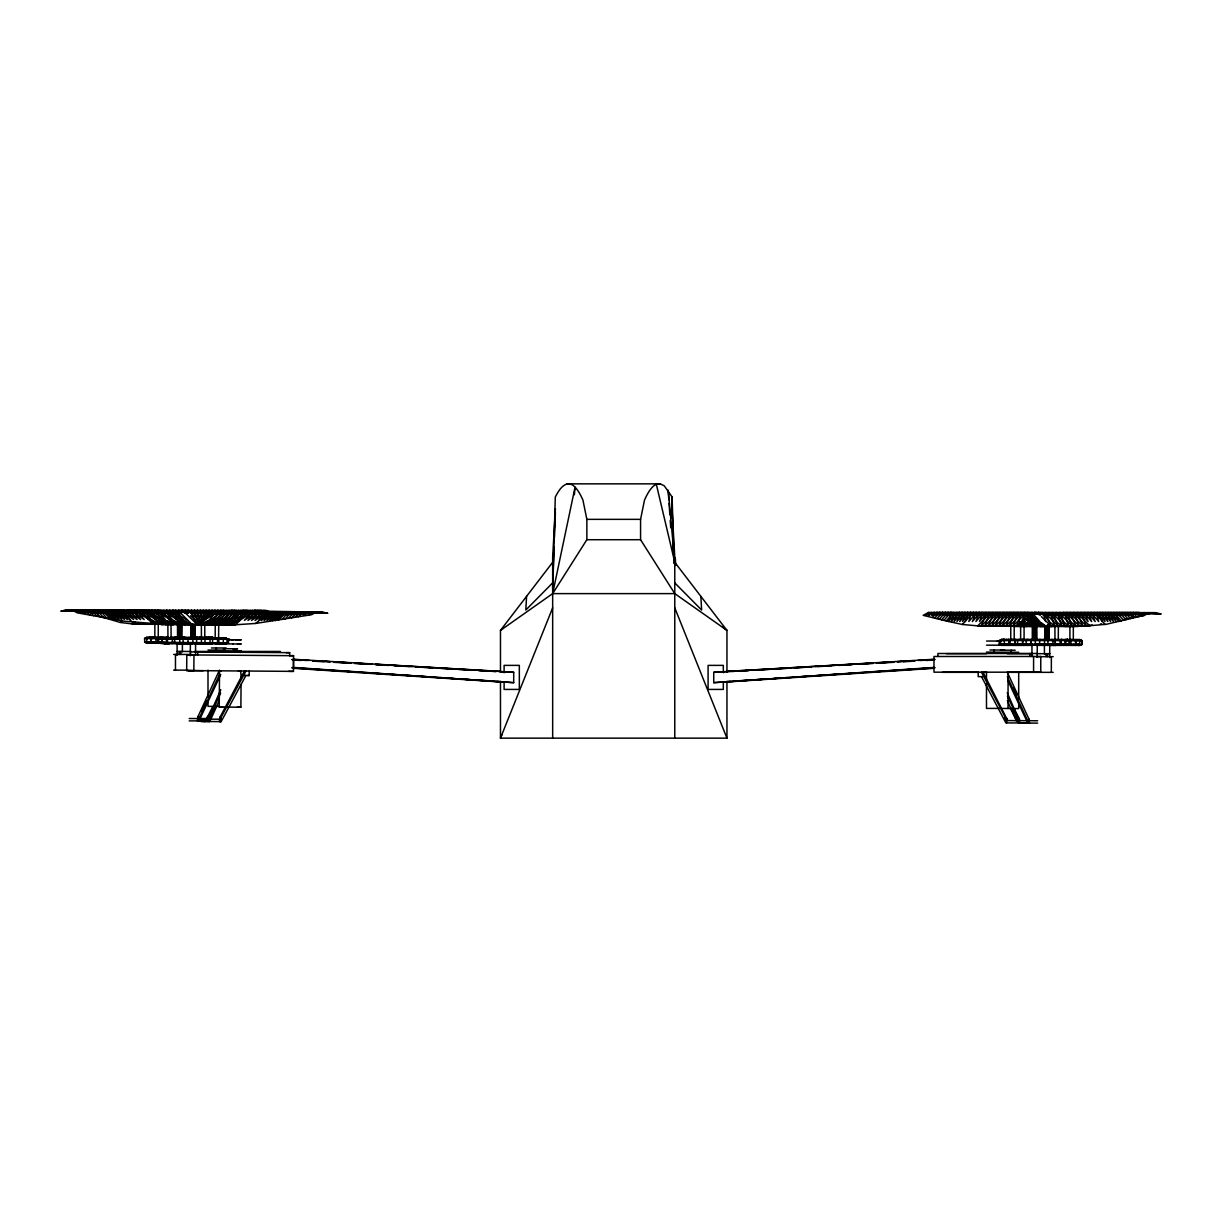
<?xml version="1.0" encoding="UTF-8"?>
<svg xmlns="http://www.w3.org/2000/svg" width="1222" height="1222" viewBox="0 0 1222 1222"><rect width="100%" height="100%" fill="white"/><g stroke="black" fill="none" stroke-linecap="round" stroke-linejoin="round"><path stroke-width="1.5" d="M147.343 642.1L147.984 643.139L147.297 642.1L146.701 643.139L161.426 643.139M149.71 638.48L149.71 637.349L144.746 638.48M150.031 643.139L150.031 642.1M158.738 642.1L154.125 643.139L154.125 642.1M159.318 642.1L159.318 643.139L151.268 642.1L150.81 637.349L150.81 643.139L146.793 642.1M167.781 637.349L167.781 638.48L167.781 637.349L158.738 638.48M182.399 651.845L182.399 643.139M195.734 637.349L195.444 638.449L195.734 637.349L200.775 638.48M198.132 638.48L198.132 637.349M197.536 638.632L200.057 638.495L200.194 637.349L196.818 638.48L196.818 637.349L196.818 638.48M211.834 638.48L211.849 637.349L212.72 638.48M1003.568 644.147L1003.797 645.185L1002.773 644.147M1004.347 640.527L1004.347 639.396L1004.331 640.527L1003.14 639.396L1003.14 640.527M1018.843 644.147L1018.843 645.185L1015.054 644.147L1015.054 639.396L1017.559 640.527L1017.605 645.185L1020.064 644.483L1020.034 645.369M1015.971 644.666L1018.72 645.369L1018.72 644.33L1016.567 645.369L1016.567 644.33M1031.001 645.185L1026.175 644.147L1026.175 640.527L1022.615 639.396L1022.615 644.147L1026.801 645.185M1031.001 640.527L1031.001 644.147L1035.309 645.185L1035.37 640.527L1026.801 639.396M1031.948 653.892L1031.964 645.185M1035.37 644.147L1039.632 645.185L1039.632 639.396L1044.505 640.527L1044.505 644.147L1047.911 645.185L1047.957 626.504M1047.636 644.33L1047.636 645.369L1044.581 644.666M1049.713 657.543L1049.713 645.369M1058.283 644.147L1058.283 645.185L1055.289 644.147L1055.289 639.396L1060.177 640.527L1060.131 645.369L1057.504 644.666M986.536 645.185L1067.478 645.185L1069.006 644.147L1069.006 640.527L1065.416 639.396L1065.416 645.185L1065.645 640.527L1061.261 639.396L1061.261 645.399M1065.416 645.185L1065.416 640.527L1063.232 639.977M1066.439 640.527L1066.439 639.396L1067.478 640.527L1067.463 639.396L1070.014 640.527L1070.029 645.369L1073.191 644.666M1067.723 645.369L1067.723 644.33M1070.839 641.428L1070.839 639.564L1075.528 640.71L1075.65 645.369M1070.839 640.71L1070.839 639.564L1070.854 640.71L1067.463 639.564M1075.528 644.33L1075.971 645.369L1075.971 639.564L1080.004 640.71L1079.148 645.369L1079.148 644.33L1080.111 645.369L1036.256 645.369M1077.56 640.71L1077.56 639.564L1079.148 640.71L1079.148 639.564L1082.249 640.71L1082.249 644.33L1080.126 645.369M179.191 637.93L183.04 637.93M199.217 638.48L199.217 637.349L202.791 637.93M151.436 643.352L151.436 642.1L149.71 643.139L149.71 642.1M162.221 643.612L162.266 637.609L174.456 637.701M189.532 637.808L189.517 638.938L189.532 637.808L186.309 638.541M167.322 638.77L167.338 637.64L167.322 638.77L167.338 637.64L164.328 638.373M192.236 642.604L196.605 643.673L196.65 637.869L201.462 639.045L201.431 642.665L204.99 643.734L204.99 642.696L158.646 642.329L158.677 638.709L160.219 637.594L169.384 638.251M169.873 643.444C167.353 644.88 158.952 641.962 160.281 643.383L169.048 643.459M161.212 642.344L161.197 643.383L157.653 642.329L157.684 638.709L161.625 637.594L161.625 638.739M161.228 638.739L161.243 637.594L162.251 638.739L161.991 642.36L172.317 643.475L172.363 637.685L174.67 638.846L174.639 642.467L179.695 643.536L179.741 637.747L183.132 638.907L183.101 642.528L187.974 643.597L188.02 637.808L192.266 638.984L200.561 638.495M165.077 638.755L165.092 637.624L162.832 638.739L162.847 637.609L160.342 638.342M163.611 638.755L163.534 637.609M164.328 637.624L164.328 638.755L164.451 637.624L166.391 638.785L192.266 638.984M164.787 638.755L164.802 637.624M166.36 643.429L166.406 637.64L167.475 638.785L167.445 642.405M167.949 638.235L167.872 624.579L165.367 624.549M169.369 638.801L169.384 637.67L172.348 638.831M171.141 638.266L171.004 624.595M171.767 638.816L171.767 637.685M173.57 638.816L173.57 637.685L170.27 638.419M176.014 642.467L176.014 643.505L172.333 642.436L174.639 642.467M176.044 638.862L176.044 637.716L179.726 638.877L183.88 637.777L188.005 638.953M177.343 638.846L177.358 637.716L174.822 638.449L174.868 637.349L179.13 638.48L178.916 624.274M177.77 637.731L191.717 638.419L191.793 624.763M181.146 637.747L181.131 638.877L181.146 637.747L177.77 638.48M183.835 642.528L183.835 643.566L179.695 642.497M183.865 638.907L183.88 637.777M185.332 637.777L185.332 638.907L185.347 637.777L182.536 638.51M186.798 654.9L193.962 654.946L193.84 670.634L186.676 670.572L186.798 654.9L190.831 654.931M190.296 655.802L190.388 643.612M298.336 616.743L300.307 614.635L308.494 611.84L303.102 614.666L314.085 611.886L308.692 614.712L316.88 611.901L311.488 614.727L255.612 623.449L235.464 624.778L191.182 624.763L190.983 638.419M191.304 638.419L191.029 624.748M191.64 624.763L191.533 638.419L163.611 638.205L167.215 638.235M191.976 638.419L192.083 624.763M192.984 643.627L192.282 624.763M192.602 624.763L193.015 638.434L193.168 624.763L188.432 624.381L165.337 610.679L174.227 613.612L188.432 624.381M192.816 624.763L192.709 638.434L188.524 638.403M169.659 638.251L193.229 638.434L193.381 624.763M193.626 638.434L193.931 624.778M194.604 638.449L194.695 624.778M194.756 638.449L194.955 624.778L195.215 638.449M195.581 654.961L195.566 643.658M197.704 654.977L197.72 651.983M198.147 639.014L198.163 637.869L195.321 638.602M200.836 637.899L200.836 639.045L200.836 637.899L205.021 639.075M202.302 637.899L202.287 639.045L227.063 639.243L227.032 642.864L225.719 643.887L216.202 643.811M204.99 643.734L205.036 637.945L210.077 639.121L210.047 642.726L212.567 643.795L212.613 637.991L217.531 639.167L217.501 642.787L218.799 643.841L218.952 638.037L225.948 638.083L227.475 639.243L225.948 639.228M207.236 637.96L207.19 637.349M208.412 637.945L208.687 637.349M208.702 719.147L208.718 717.039L220.8 689.682M209.099 721.499L209.848 717.054L220.632 693.118M209.833 719.147L209.848 717.054L208.718 717.039L207.984 719.132L209.115 719.147M214.4 638.587L211.727 637.976M215.164 638.602L215.255 624.931M215.714 639.152L215.729 638.021L218.845 639.182M218.601 638.632L218.707 624.961M222.755 707.08L219.242 707.049L219.532 670.817L220.739 670.832M220.434 721.591L221.182 717.146L245.958 671.031L244.415 671.015L220.052 717.131L219.303 721.591L221.151 721.606L245.928 675.491L244.385 675.476L249.196 675.506L249.227 671.046M220.036 719.239L220.052 717.131L221.182 717.146L221.167 719.239L200.943 719.086L205.831 719.132M222.465 638.663L220.815 638.052M227.063 639.243L223.336 638.067L223.29 643.872L223.305 642.833L227.032 642.864L225.719 642.848L225.703 643.887L228.453 642.864L228.483 639.243L225.749 638.098L216.248 638.021M225.719 643.887L225.719 642.848L225.81 643.887L217.042 643.811M229.843 639.778L225.749 639.228L225.749 638.098M234.456 648.79L234.441 650.868L236.32 650.883M227.735 707.11L240.887 707.217L241.055 684.335M241.116 676.698L240.673 670.985M289.66 655.664L289.675 652.67L286.131 652.64M288.636 671.336L293.463 671.382L293.586 655.695L289.782 655.664M160.281 643.383L160.388 642.344L157.653 642.329L160.174 643.383L159.074 642.329L162.221 642.36L162.221 643.398L158.646 642.329L160.189 642.344M162.251 638.739L162.266 637.609L160.219 637.594L160.204 638.724L158.677 638.709L166.391 638.785M162.832 638.739L162.847 637.609M169.919 637.655L218.845 638.037L223.32 639.213L223.336 638.067M552.802 584.391L552.665 588.164L555.307 496.972C558.149 491.794 561.188 485.867 567.145 483.851L660.292 483.851L664.249 485.806L672.115 496.972L673.78 553.978M552.94 580.618L554.162 546.616M554.498 537.176L555.384 512.629M526.575 596.351L525.811 610.022L552.665 582.879M555.399 508.764L552.665 557.186L552.665 738.149M672.253 518.296L672.115 496.972M1078.843 645.369L1082.081 644.33L1082.081 640.71L1080.111 639.564L1001.735 639.396L999.199 640.527L999.199 644.147L1070.014 644.147L1067.28 645.185L1067.463 644.147L1067.463 645.369M574.371 494.773L575.058 487.166L552.665 593.617L500.47 630.399L500.47 671.993M726.953 671.993L726.953 630.399L674.773 593.617L640.572 539.712L640.572 519.35L644.498 500.119A1946.524 112.287 -90 0 1 660.292 483.851M162.022 638.739L162.266 637.609M1011.144 626.321L1016.521 625.985L1021.898 621.54L1025.579 612.451L1020.202 615.323L1009.448 625.985L1005.049 626.321M206.747 718.536L212.781 706.499M552.665 607.838L500.47 738.149L726.953 738.149L726.953 681.433M501.906 734.651L500.47 738.149L500.47 681.433M989.82 626.321L991.775 625.985L997.289 612.451L991.913 615.323L981.159 625.985L986.673 612.451L981.297 615.323L975.92 621.54L979.601 612.451L974.224 615.323L968.847 621.54L970.696 615.323L973.277 612.451L967.9 615.323L962.524 621.54L965.105 615.323L967.687 612.451L962.31 615.323L956.933 621.54L959.514 615.323L962.096 612.451L956.719 615.323L951.342 621.54L953.924 615.323L956.505 612.451L951.128 615.323L946.24 620.959L923.19 615.323L928.567 612.451L1138.98 612.451L1144.357 615.323L1106.322 624.289L1083.838 626.244L980.976 626.153L962.386 624.488L946.24 620.959M992.86 626.321L995.304 625.985L1000.818 612.451L995.441 615.323L984.703 625.985L990.217 612.451L984.84 615.323L979.464 621.54L983.145 612.451L977.768 615.323L972.391 621.54L976.073 612.451L970.696 615.323L962.386 624.488M995.915 626.321L998.848 625.985L1004.362 612.451L998.985 615.323L988.231 625.985L993.746 612.451L988.369 615.323L977.615 625.985L1016.521 625.985L1022.05 612.451L1016.673 615.323L1005.92 625.985L1002.009 626.321M998.954 626.321L1002.376 625.985L1007.89 612.451L1002.514 615.323L991.775 625.985M1005.92 625.985L1011.434 612.451L1006.057 615.323L995.304 625.985M1009.448 625.985L1014.963 612.451L1009.601 615.323L998.848 625.985M1008.104 626.321L1012.992 625.985L1018.506 612.451L1013.13 615.323L1002.376 625.985M965.319 621.54L967.9 615.323L970.482 612.451L965.105 615.323L959.728 621.54L962.31 615.323L964.891 612.451L959.514 615.323L954.138 621.54L956.719 615.323L959.301 612.451L953.924 615.323L948.547 621.54L951.128 615.323L953.71 612.451L948.333 615.323L943.934 620.379M210.948 716.367L212.46 712.961M219.059 701L209.817 721.515L200.927 721.438L221.151 721.606M219.471 670.13L198.056 716.428L197.322 720.888M198.056 720.888L219.471 674.59L220.739 674.59L199.003 720.888M201.416 711.28L206.258 700.985M1014.993 644.33L1014.489 645.369L1014.642 644.33M208.366 719.239L211.024 714.274M212.017 714.274L216.477 706.01M152.078 642.1L151.436 643.139L151.436 642.1M567.145 483.851A1946.524 112.287 90 0 1 582.94 500.119L586.85 519.35L586.85 539.712L552.665 593.617L674.773 593.617M552.665 562.303L500.47 630.399L503.372 628.047M146.793 638.48L149.237 637.349L150.81 638.48L150.81 637.349M1021.898 621.54L1029.123 612.451L1023.746 615.323L1012.992 625.985M941.627 619.783L948.119 612.451L942.742 615.323L939.321 619.187M201.981 620.058L210.932 613.918L219.868 611.122L196.559 624.457L207.404 613.887L212.796 611.061L322.257 611.947L327.618 613.276L313.657 613.154L305.5 611.81L309.074 612.696M258.56 620.516L263.983 614.345L269.39 611.519L260.454 614.315L251.488 620.455L256.91 614.284L262.302 611.458L253.382 614.254L244.415 620.394L249.838 614.223L255.23 611.412L246.309 614.192L231.936 624.748L249.838 614.223L258.774 611.428L253.382 614.254L247.959 620.425L256.91 614.284L265.846 611.489L260.454 614.315L255.031 620.486L263.983 614.345L272.17 611.55L266.778 614.361L255.612 623.449M278.616 620.104L283.55 614.498L288.942 611.672L280.755 614.483L272.537 620.623L277.959 614.452L283.351 611.626L275.164 614.437L266.946 620.577L272.369 614.406L277.761 611.596L269.573 614.391L261.355 620.532L266.778 614.361L274.965 611.565L269.573 614.391L264.151 620.562L272.369 614.406L280.556 611.611L275.164 614.437L269.741 620.608L277.959 614.452L286.147 611.657L280.755 614.483L275.332 620.654L283.55 614.498L291.737 611.703L286.345 614.529L281.9 619.554M285.184 618.989L289.125 614.544L294.533 611.718L286.345 614.529M937.03 618.607L942.544 612.451L937.167 615.323L934.723 618.011M288.468 618.424L291.921 614.574L297.328 611.748L289.125 614.544L207.404 613.887L216.325 611.092L210.932 613.918L200.103 624.488L194.374 624.778L194.145 638.434L214.935 638.48L212.811 637.349L194.13 637.349M928.567 612.451L925.986 615.323L931.363 612.451L928.781 615.323L934.158 612.451L931.576 615.323L936.953 612.451L932.417 617.446M937.167 615.323L939.749 612.451L934.372 615.323M942.742 615.323L945.324 612.451L939.962 615.323M948.333 615.323L950.915 612.451L945.538 615.323L1027.274 615.323L1032.651 612.451M291.768 617.858L294.716 614.59L300.123 611.764L291.921 614.574M295.052 617.293L297.511 614.62L302.919 611.794L294.716 614.59M100.28 616.56L120.214 622.456L122.261 620.471M1007.951 645.185L1009.036 644.147M1001.933 639.396L1001.918 640.527L1001.841 639.396L1000.604 640.527L1000.604 644.147L1004.331 645.185L1004.331 639.396M199.232 624.824L203.646 624.518L223.412 611.153L214.476 613.933L209.054 620.119L200.103 624.488M203.264 624.854L207.175 624.549L226.941 611.168L218.005 613.963L212.582 620.134L203.646 624.518M207.282 624.885L210.719 624.579L230.484 611.199L221.549 613.994L216.126 620.165L207.175 624.549M211.314 624.916L214.247 624.61L234.013 611.229L225.077 614.024L219.655 620.196L210.719 624.579M215.347 624.961L217.791 624.641L237.557 611.26L228.621 614.055L223.198 620.226L214.247 624.61M221.319 624.656L230.271 620.287L235.693 614.116L244.629 611.321L239.222 614.147L233.799 620.318L224.863 624.686L239.222 614.147L248.158 611.351L242.766 614.177L237.343 620.348L228.392 624.717L242.766 614.177L251.701 611.382L246.309 614.192L235.464 624.778L219.364 624.992L221.319 624.656L241.085 611.29L232.149 614.086L226.727 620.257L217.791 624.641M135.168 621.708L132.358 623.938L120.214 622.456M1040.655 626.504L1046.276 626.168L1049.087 623.938M147.343 638.48L146.701 637.349L146.701 643.139L144.746 642.1L144.563 638.48L146.701 637.349L167.964 637.349L167.964 638.48M300.307 614.635L305.699 611.81L297.511 614.62M1046.276 626.168L1050.553 623.938M129.395 611.84L132.205 610.404M129.013 611.046L131.823 611.687L134.527 610.404M134.649 611.84L137.46 610.404M137.597 611.84L140.408 610.404M140.53 611.84L143.341 610.404M131.823 611.687L128.524 610.404L134.145 611.687L130.846 610.404L136.467 611.687L133.167 610.404L138.789 611.687L135.489 610.404L141.11 611.687L137.811 610.404L143.432 611.687L146.289 610.404M146.411 611.84L149.221 610.404M149.359 611.84L152.154 610.404M152.292 611.84L155.102 610.404M155.24 611.84L158.035 610.404M158.173 611.84L160.983 610.404M161.105 611.84L163.916 610.404M164.054 611.84L166.864 610.404M166.986 611.84L169.797 610.404M169.934 611.84L172.745 610.404M172.867 611.84L175.678 610.404M175.815 611.84L178.626 610.404M178.748 611.84L181.559 610.404M1139.882 614.07L1142.692 612.634L1139.515 613.78M1142.203 614.07L1145.014 612.634L1141.837 613.78M147.663 638.48L147.175 637.349L147.19 638.48L154.125 637.349L154.125 638.48M215.011 610.404L217.822 611.84L221.151 610.404L215.53 611.687L218.219 610.404L212.597 611.687L215.271 610.404L209.649 611.687L212.338 610.404L206.717 611.687L209.39 610.404L203.769 611.687L206.457 610.404L200.836 611.687L203.509 610.404L197.888 611.687L200.576 610.404L194.955 611.687L197.628 610.404L192.007 611.687L194.695 610.404L189.074 611.687L191.747 610.404L186.126 611.687L188.814 610.404L183.193 611.687L185.866 610.404L180.245 611.687L182.933 610.404L171.431 611.687L174.104 610.404L168.483 611.687M226.773 610.404L229.583 611.84L232.76 610.404L220.174 611.687L223.473 610.404L217.852 611.687M238.382 610.404L241.192 611.84L244.385 610.404L231.798 611.687L235.082 610.404L229.461 611.687M240.703 610.404L243.514 611.84L246.707 610.404L241.085 611.687M252.328 610.404L255.123 611.84L258.316 610.404L252.694 611.687L255.994 610.404L243.407 611.687M158.341 638.48L161.365 637.349L161.365 638.48M1142.57 614.361L1147.336 612.634L1141.715 615.506L1149.658 612.634L1144.036 615.506L1134.688 617.232M1000.207 640.527L1003.797 639.396M186.905 638.48C195.612 636.586 185.943 639.686 182.338 638.342M171.523 638.48L175.357 637.349L175.357 638.48M185.041 638.48L191.549 637.716M1067.356 644.483L1064.866 645.185L1064.866 644.147M1050.37 645.185L1052.89 644.483M1040.533 644.666L1037.952 645.369L1037.845 644.147M166.818 638.48L171.798 637.349L171.798 638.48L176.09 637.349L176.09 638.48M181.803 638.098L184.644 637.349L184.644 638.48M199.537 638.632L202.302 637.899M1061.75 644.666L1059.077 645.369L1059.077 644.33M1075.406 645.369L1075.406 644.33L1075.406 645.369L1078.155 644.666M1028.206 644.483L1025.441 645.185L1025.441 644.147M1042.397 645.185L1045.192 644.483M1032.422 644.483L1029.581 645.185L1029.581 644.147L1029.535 645.369M1045.054 644.666L1042.213 645.369L1042.397 644.147M152.078 638.48L155.24 637.716M1029.474 613.307L1036.592 612.451L1034.759 613.734L1040.136 612.451M156.034 637.93L153.728 637.93M61.1 611.122L69.272 609.9L63.895 611.153L72.067 609.931L66.691 611.168L74.863 609.946L69.486 611.199L77.658 609.977L72.281 611.214L80.453 609.992L75.077 611.244L83.249 610.022L77.857 611.26L86.044 610.038L80.652 611.29L88.839 610.068L83.447 611.306L91.635 610.083L86.243 611.336L94.43 610.114L89.038 611.351L97.225 610.129L91.833 611.382L100.021 610.16L94.629 611.397L102.801 610.175L97.424 611.428L105.596 610.206L100.219 611.443L108.391 610.221L103.015 611.474L111.187 610.252L105.81 611.489L113.982 610.267L108.605 611.519L117.526 610.297L112.134 611.55L121.054 610.328L115.678 611.565L124.598 610.358L119.206 611.596L128.127 610.389L122.75 611.626L131.671 610.42L126.278 611.657L135.199 610.435L129.822 611.687L138.743 610.465L133.351 611.718L152.887 610.588L147.495 611.825L156.431 610.618L151.039 611.855L159.96 610.649L154.583 611.886L163.504 610.679L158.112 611.917L167.032 610.695L161.655 611.947L170.576 610.725L165.184 611.978L61.1 611.122L66.492 609.885L175.953 610.771L181.299 613.673L191.976 624.411L197.338 624.793M1060.452 645.185L1060.391 644.147L1060.391 645.185L1063.384 644.483M255.016 611.687L260.637 610.404M1041.419 644.483L1038.211 645.185L1038.211 644.147M1124.209 619.371L1127.035 618.79M1054.158 645.185L1057.442 644.483M1058.374 644.666L1055.06 645.369L1055.06 644.33M1128.456 618.485L1132.702 617.629M1049.958 644.483L1046.597 645.185L1046.582 644.147M1066.439 644.666L1063.094 645.369L1063.094 644.33M159.089 624.274L164.71 623.938L132.358 623.938L144.12 623.938M1100.411 623.984L1101.541 623.8M167.964 637.93L164.405 637.93M144.517 624.274L147.068 623.938M146.946 624.274L150.001 623.938M1092.422 625.053L1082.066 625.954M149.374 624.274L152.949 623.938M151.803 624.274L155.881 623.938M1051.012 626.504L1055.09 626.168M154.232 624.274L158.829 623.938M1052.157 626.168L1047.56 626.504L1047.407 640.16M935.12 667.624L713.74 682.67L713.74 672.314L933.975 659.284M713.74 682.67L933.975 667.441M156.66 624.274L161.762 623.938M1044.107 626.504L1049.209 626.168M726.601 681.571L730.405 681.326M737.996 680.822L749.392 680.074M755.089 679.707L768.378 678.836M774.076 678.454L787.38 677.584M793.078 677.217L806.367 676.331M810.155 676.087L823.46 675.216M831.052 674.712L842.447 673.964M848.144 673.597L861.434 672.726M867.131 672.344L880.42 671.474M886.118 671.092L899.423 670.221M903.211 669.977L916.515 669.106M922.213 668.724L933.593 667.976M726.097 682.044L933.99 668.312M748.582 670.527L713.74 672.314M752.401 670.298L769.524 669.274M773.327 669.045L790.466 668.037M794.269 667.808L811.408 666.784M815.211 666.555L872.309 663.164M876.113 662.935L893.251 661.927M897.055 661.698L914.193 660.674M917.997 660.445L935.12 659.437M726.601 671.367L851.948 664.325M855.736 664.111L872.829 663.149M876.632 662.935L893.725 661.973M897.513 661.759L914.606 660.812M920.303 660.491L933.593 659.743M731.886 671.458L749.04 670.496M752.859 670.267L769.997 669.305M773.816 669.091L790.97 668.113M796.683 667.792L810.018 667.044M817.64 666.616L830.975 665.853M838.598 665.425L851.948 664.676M861.464 664.126L872.905 663.485M882.437 662.95L893.862 662.293M903.394 661.759L914.82 661.117M926.261 660.476L933.883 660.033M1075.161 626.321L1064.805 626.504M673.689 558.072L675.323 558.026L675.598 565.45M673.75 559.676L675.384 559.615M673.78 560.73L675.415 560.669M673.841 562.624L675.491 562.563M222.648 638.067L220.281 638.052M165.841 643.414L163.488 643.414L165.321 643.429M222.419 643.857L220.77 643.841M586.85 519.35L640.572 519.35M586.85 539.712L640.572 539.712M129.425 610.404L266.259 610.404L269.069 611.84M178.107 611.687L192.801 611.687L187.18 610.404L189.868 611.687L184.247 610.404L186.92 611.687L181.299 610.404L183.987 611.687L178.366 610.404L181.039 611.687L175.418 610.404L178.107 611.687L172.485 610.404L175.158 611.687L169.537 610.404L172.226 611.687L166.604 610.404L169.278 611.687L157.775 610.404L160.464 611.687L154.843 610.404L157.516 611.687L151.895 610.404L154.583 611.687L148.962 610.404L151.635 611.687L146.014 610.404L148.702 611.687L143.081 610.404L145.754 611.687L140.133 610.404L143.432 611.687M936.648 612.634L1028.802 612.634M1063.14 612.634L1155.279 612.634L1160.9 613.918L1146.969 613.918M201.065 622.823L191.228 613.276L185.607 610.404L188.295 613.276L185.347 613.276L179.726 610.404M202.592 621.708L194.161 613.276L188.555 610.404L191.228 613.276L208.87 613.276L206.182 610.404L210.398 612.558M939.321 613.734L1043.405 613.734L1038.028 612.451L1039.861 613.734L1034.499 612.451L1036.332 613.734L1030.956 612.451L1032.789 613.734L1027.412 612.451L1029.26 613.734L1023.883 612.451L1025.716 613.734L1020.339 612.451L1022.188 613.734L1016.811 612.451L1018.644 613.734L1013.267 612.451L1015.115 613.734L1009.739 612.451L1011.572 613.734L1006.195 612.451L1008.043 613.734L1002.666 612.451L1004.499 613.734L999.122 612.451L1000.971 613.734L995.594 612.451L997.427 613.734L992.05 612.451L993.883 613.734L988.522 612.451L990.355 613.734L984.978 612.451L986.811 613.734L981.434 612.451L984.016 613.734L978.654 612.451L981.235 613.734L975.859 612.451L978.44 613.734L973.063 612.451L975.645 613.734L970.268 612.451L972.849 613.734L967.473 612.451L970.054 613.734L964.677 612.451L967.259 613.734L961.882 612.451L964.464 613.734L959.087 612.451L961.668 613.734L950.701 612.451L953.282 613.734L947.905 612.451L950.487 613.734L945.125 612.451L947.707 613.734L942.33 612.451L944.912 613.734L939.535 612.451L942.116 613.734L936.739 612.451L939.321 613.734L933.944 612.451M1034.897 612.451L1040.273 615.323L1038.44 612.451L1043.817 615.323L1122.01 615.323L1125.92 619.783M1026.938 618.607L1039.769 626.168L1028.542 615.506L1034.408 615.506L1040.029 621.708L1028.664 614.07M202.47 623.938L196.589 623.938L182.674 610.404L188.295 613.276M214.232 623.938L205.403 623.938L209.497 624.274M220.113 623.938L228.926 623.938L218.234 624.274M142.088 624.274L215.561 624.274M1013.71 626.504L1078.216 626.504M170.591 638.48L170.591 637.349L191.717 637.349M150.031 637.93L191.946 637.93M194.13 637.93L209.481 638.48M144.563 638.48L191.717 638.48M225.963 638.999L229.522 638.999M999.199 640.527L1070.014 640.527M1082.249 640.71L1067.463 640.71L1067.478 639.396M986.536 641.046L1000.421 641.046M997.183 641.229L1001.001 641.229M161.014 642.787L144.563 642.1L147.663 643.139L147.663 642.1L149.237 643.139L149.237 642.1M1082.249 644.33L1069.113 644.33L1070.854 645.369L1070.854 639.564M1001.001 645.369L1032.758 645.369M211.467 647.981L226.131 647.981M989.896 650.028L1004.652 650.028M208 650.058L224.573 650.058M1000.543 650.211L1015.207 650.211M176.915 651.448L191.121 651.448M194.435 651.448L224.191 651.448M237.144 651.448L280.464 651.448M986.49 652.105L1018.69 652.288M1037.478 653.495L937.9 653.495L937.9 656.489M946.347 653.678L986.49 653.678M1007.34 653.678L1032.391 653.678M1037.081 653.678L1049.912 653.678M173.646 654.442L191.946 654.442M1036.317 656.672L1053.181 656.672M173.646 670.13L187.669 670.13M942.483 672.344L978.639 672.344M983.298 672.344L986.796 672.344M1007.188 672.344L1053.181 672.344M983.007 676.637L978.196 676.637L978.196 672.176M212.628 706.362L208 706.362L208 702.543M215.133 706.362L219.685 706.362M999.138 708.409L986.49 708.409L986.49 683.617M1001.001 708.409L1012.855 708.577M1013.71 708.577L1018.69 708.577L1018.69 702.864M199.003 716.428L198.056 716.428L198.056 718.536M208.427 716.428L207.496 716.428L207.496 718.536M1019.087 720.583L1007.386 696.173M189.181 718.536L199.003 718.536M199.4 718.536L207.679 718.536M1014.81 712.044L1020.08 720.766M1037.646 720.766L1005.889 720.583L1005.889 718.475L981.48 672.176M189.181 720.888L208.427 720.888M1026.113 722.935L1005.889 722.935L981.48 676.637M1018.384 723.119L1037.646 723.119M161.991 642.36L164.298 642.375L164.283 643.414L162.221 642.36M220.8 624.977L227.643 625.038L225.276 625.022M223.168 625.007L167.628 624.564M186.676 670.572L203.249 670.695M241.162 670.985L238.336 670.97M219.242 707.049L225.077 707.095M163.259 624.534L160.937 624.518L173.631 624.625M195.321 624.778L194.94 638.449L197.643 638.464M225.749 639.228L224.527 639.228L224.543 638.083L228.483 639.243M233.265 639.793L231.325 639.778M221.045 642.818L204.99 642.696L208.779 643.765M225.917 642.848L228.453 642.864M188.478 643.612L192.633 643.627M197.597 643.658L194.833 643.643L211.681 643.765M177.725 643.52L191.671 643.627L178.901 643.52M194.42 643.643L208.366 643.75M233.234 643.933L232.715 643.933M239.634 650.898L241.314 650.914L219.685 650.746L224.191 650.776M236.808 650.883L237.664 650.883M195.596 651.968L194.695 651.952M220.876 652.151L219.67 652.136L230.958 652.227M240.092 652.304L241.314 652.304L239.619 652.288M203.937 719.116L205.938 719.132M205.281 721.469L203.86 721.469M166.345 624.534L124.094 621.173L77.215 612.833L71.854 609.931L175.953 610.771M212.796 611.061L322.257 611.947M166.36 611.978C163.183 611.962 170.179 612.008 166.94 611.993M181.238 624.671L177.816 624.305L163.611 613.536L99.562 613.016L91.421 610.083L96.767 612.986L100.158 616.881M185.27 624.702L181.36 624.335L172.485 619.814L167.154 613.566L181.299 613.673L172.409 610.74L186.63 619.921M193.198 638.434L202.287 638.495M201.05 638.495L194.344 638.449L201.431 638.495L201.355 624.274M206.93 639.091L193.763 638.984M208.809 639.106L212.597 639.137L208.901 638.48M235.189 639.824L241.284 639.854L227.842 639.763M167.292 643.429L191.38 643.627M221.717 643.841L223.595 643.857M237.511 643.963L241.253 643.994L163.58 643.414M193.993 643.643L207.19 643.75M225.413 648.729C215.759 648.653 245.271 648.867 235.617 648.806M232.684 648.775L233.265 648.79M225.169 650.791L223.122 650.776M190.861 651.922L289.675 652.67M191.106 654.931L293.586 655.695M188.448 670.588L293.463 671.382M221.213 670.832L219.532 670.817M247.669 675.491L249.196 675.506M237.374 707.187L240.887 707.217M219.318 719.223L220.464 719.239M292.302 667.624L513.698 682.67L513.698 672.314L499.783 671.764M1013.313 626.168L1027.122 626.504L1019.362 623.189M291.936 659.636L307.119 660.491M312.817 660.812L329.909 661.759M333.713 661.973L350.806 662.935M354.609 663.149L371.687 664.111M375.49 664.325L500.821 671.367M293.555 660.033L301.177 660.476M312.603 661.117L324.044 661.759M333.575 662.293L345.001 662.95M354.533 663.485L365.958 664.126M375.49 664.676L388.825 665.425M394.538 665.746L409.782 666.616M415.511 666.937L430.755 667.792M436.468 668.113L453.622 669.091M457.425 669.305L474.579 670.267M478.382 670.496L495.536 671.458M1028.542 615.506L1045.65 626.168L1051.271 626.504M202.21 624.274L196.589 623.938L191.228 613.276M513.698 672.314L293.463 659.284L293.463 667.441L513.698 682.67M292.302 659.437L309.441 660.445M313.244 660.674L330.368 661.698M334.186 661.927L351.31 662.935M355.113 663.164L372.252 664.188M376.055 664.417L412.226 666.555M416.03 666.784L433.168 667.808M436.972 668.037L454.095 669.045M457.914 669.274L475.037 670.298M478.841 670.527L495.979 671.535M1056.404 626.321L1051.027 625.985L1041.358 616.56M291.936 667.854L305.225 668.724M310.923 669.106L322.318 669.855M328.015 670.221L343.214 671.229M347.002 671.474L360.291 672.344M365.989 672.726L379.294 673.597M384.991 673.964L398.28 674.834M403.978 675.216L415.373 675.965M421.071 676.331L434.36 677.217M440.057 677.584L453.347 678.454M459.044 678.836L470.439 679.585M478.046 680.074L489.442 680.822M497.033 681.326L500.821 681.571M1027.015 616.53L1042.717 626.168L1046.124 626.382M190.54 615.766L199.522 623.938L202.928 624.152M293.448 668.312L501.341 682.044M1062.498 626.321L1058.099 625.985L1047.346 615.323L1041.969 612.451L1049.194 621.54L1054.571 625.985L1059.443 626.321M1041.312 626.275L1044.367 626.504M203.998 624.045L207.068 624.274M1023.99 618.607L1036.836 626.168L1040.915 626.504M167.154 613.566L184.889 624.35L189.288 624.732M1068.593 626.321L1065.172 625.985L1054.418 615.323L1049.041 612.451L1056.266 621.54L1061.643 625.985L1065.553 626.321M1026.755 622.456L1033.888 626.168L1037.463 626.504M208.351 623.938L211.925 624.274M1030.574 626.504L1028.008 626.168L1022.386 621.708L1030.956 626.168L1034.026 626.504M211.284 623.938L214.354 624.274M1074.688 626.321L1072.244 625.985L1061.49 615.323L1056.113 612.451L1063.339 621.54L1068.715 625.985L1071.648 626.321M166.895 620.501L177.221 624.625M174.288 624.274L163.611 613.536L154.72 610.603L160.082 613.505L165.413 619.753L156.538 613.475L147.648 610.542L161.869 619.722L173.188 624.595M228.774 611.183L232.348 611.733M225.245 611.153L228.804 611.703M221.701 611.122L225.276 611.672M218.173 611.107L221.732 611.642M1160.9 613.918L1143.67 612.634L1149.291 613.918L1146.114 613.413M327.618 613.276L308.28 611.84L313.657 613.154M309.227 612.864L302.705 611.794L306.279 612.665M306.432 612.848L299.909 611.764L303.484 612.65M303.636 612.818L297.114 611.748L300.688 612.619M300.841 612.802L294.319 611.718L299.68 613.047M298.046 612.772L291.523 611.703L296.885 613.016M295.25 612.757L288.728 611.672L294.09 613.001M292.455 612.726L285.933 611.657L291.294 612.97M289.675 612.711L280.816 612.115M279.655 612.375L282.924 612.909M1054.571 625.985L1050.889 615.323L1045.513 612.451L1051.027 625.985L1089.932 625.985L1079.179 615.323L1073.802 612.451L1079.316 625.985L1068.563 615.323L1063.201 612.451L1070.411 621.54L1075.788 625.985L1077.743 626.321M1027.687 644.666L1031.032 645.369L1031.001 639.396M1017.559 644.147L1022.615 645.185L1022.615 639.396M1015.054 645.185L1010.12 644.147L1010.12 640.527L1008.822 639.396L1008.822 640.527L1006.577 639.396L1006.577 640.527M1020.935 644.666L1024.097 645.369L1024.097 644.33L1024.097 645.369M1047.911 639.396L1052.967 640.527L1052.967 644.147L1055.289 645.185M191.029 638.098L183.422 637.349L183.422 638.48M207.435 638.48L202.684 637.349L202.684 638.48M1049.056 644.666L1051.913 645.369L1051.913 644.33M1040.502 644.666L1043.359 645.369L1043.359 644.33M179.13 637.349L183.712 638.48M187.989 642.558L192.282 643.627M1043.771 645.185L1039.632 644.147L1039.876 645.369M196.605 642.635L200.79 643.704M1035.309 639.396L1039.632 640.527M192.328 637.838L196.635 639.014M1043.771 639.396L1047.911 640.527M205.372 638.48L205.372 637.349L212.2 638.48L212.154 637.349L212.811 638.48L212.811 637.349M1047.911 644.147L1051.607 645.185L1051.607 644.147M170.591 637.349L174.471 638.48M1018.827 639.396L1022.615 640.527M1055.289 640.527L1051.607 639.396L1051.607 640.527M96.66 615.399L98.478 615.964M165.382 612.97L158.264 610.633L163.611 613.536M128.203 610.954L135.321 613.307L144.181 619.585L138.865 613.322L133.504 610.42L142.394 613.352L156.599 624.121L138.865 613.322L129.975 610.389L135.321 613.307L140.652 619.554L127.775 611.092M126.446 611.519L131.793 613.276L137.108 619.523L125.576 611.794M1008.822 644.147L1011.938 645.185L1011.938 644.147M1029.275 613.78L1034.408 615.506L1030.207 613.352M1026.343 613.78L1031.475 615.506L1042.717 626.168M212.567 642.757L215.683 643.811M214.767 638.48L209.787 637.349M166.375 642.39L169.339 643.459M106.726 618.118L102.358 613.032L94.216 610.099L99.562 613.016L103.442 617.507M96.767 612.986L88.626 610.053L93.972 612.97L96.889 616.27M93.972 612.97L85.83 610.038L91.192 612.94L93.605 615.659M91.192 612.94L83.035 610.007L90.336 615.048M88.396 612.925L80.24 609.992L85.601 612.894L77.444 609.977L82.806 612.879L71.854 609.931M1011.938 639.396L1015.054 640.527M1058.283 639.396L1061.261 640.527L1061.261 644.147L1063.339 645.185L1063.339 644.147M999.199 644.147L1001.918 645.185L1001.75 644.147M165.581 638.48L159.318 637.349L159.318 638.48M1070.839 644.33L1073.405 645.369L1073.405 644.33M150.81 642.1L153.376 643.139L153.376 642.1M1073.405 639.564L1075.971 640.71M221.045 643.857L218.799 642.803L223.305 642.833L224.497 643.872M177.816 624.305L160.082 613.505L151.192 610.572L156.538 613.475L165.871 623.098M167.215 624.213L144.12 610.511L153.01 613.444L163.672 624.182L140.576 610.481L149.466 613.413L160.143 624.152L151.253 619.646L145.937 613.383L137.047 610.45L142.394 613.352L153.071 624.091L191.976 624.411L183.086 619.905L177.77 613.643L168.88 610.71L174.227 613.612L184.889 624.35M263.937 610.404L266.747 611.84M261.615 610.404L264.426 611.84M259.293 610.404L262.104 611.84M256.971 610.404L259.782 611.84M254.65 610.404L257.46 611.84M249.991 610.404L252.801 611.84M247.669 610.404L250.479 611.84M245.347 610.404L248.158 611.84M243.025 610.404L245.836 611.84M236.06 610.404L238.87 611.84M233.738 610.404L236.549 611.84M231.416 610.404L234.227 611.84M229.094 610.404L231.905 611.84M223.825 610.404L226.635 611.84M220.892 610.404L223.702 611.84M217.944 610.404L220.754 611.84M212.063 610.404L214.873 611.84M211.941 611.84L209.13 610.404L211.803 613.276M208.87 613.276L203.249 610.404L208.183 615.766M221.09 638.052L223.32 639.213M1028.008 626.168L1019.453 621.708L1025.075 626.168M1135.146 617.446L1127.814 612.451L1132.84 618.011M1130.396 615.323L1125.019 612.451L1130.533 618.607M1127.601 615.323L1122.224 612.451L1128.227 619.187M1124.805 615.323L1119.428 612.451L1122.01 615.323L1116.633 612.451L1123.614 620.379M1119.215 615.323L1113.838 612.451L1121.307 620.959M165.81 612.833L161.793 610.649L170.683 613.581L181.36 624.335M102.358 613.032L97.012 610.129L105.153 613.062L113.279 619.325L107.948 613.077L102.602 610.175L110.744 613.093L118.87 619.371L113.539 613.123L108.178 610.221L116.334 613.139L124.445 619.417L119.13 613.169L113.768 610.267L121.925 613.184L132.954 622.456M1015.36 644.376L1017.01 645.369M1075.971 644.33L1077.56 645.369L1077.56 644.33M155.942 643.139L155.942 637.349L157.669 638.48L157.669 642.1M1000.207 644.147L1001.735 645.185L1001.933 644.147L1003.14 645.185L1003.14 644.147M1022.478 619.646L1025.334 621.708L1023.089 619.233M1041.434 622.823L1045.65 626.168M1036.836 626.168L1026.724 616.743M1033.888 626.168L1024.907 617.981M1026.74 622.823L1030.956 626.168M1019.316 623.938L1022.127 626.168M722.614 626.871L726.953 630.399L674.773 562.303L656.336 484.294M166.742 620.883L170.744 624.243M1067.28 639.396L1068.608 640.527M1060.177 644.147L1061.261 645.185L1061.261 639.396M1102.244 621.54L1099.663 615.323L1097.081 612.451L1102.458 615.323L1107.835 621.54L1105.253 615.323L1102.672 612.451L1108.033 615.323L1113.41 621.54L1110.829 615.323L1108.247 612.451L1113.624 615.323L1119.001 621.54L1116.419 615.323L1111.042 612.451L1113.624 615.323L1116.205 621.54L1110.829 615.323L1105.452 612.451L1108.033 615.323L1110.615 621.54L1105.253 615.323L1099.876 612.451L1102.458 615.323L1105.039 621.54L1099.663 615.323L1094.286 612.451L1105.177 624.488M1065.416 644.147L1066.439 645.185M674.773 582.879L701.627 610.022L700.863 596.351M206.365 617.003L200.316 610.404L205.922 613.276L207.266 616.377M204.548 618.24L197.368 610.404L202.989 613.276L204.99 617.935M1138.98 612.451L1141.562 615.323L1136.185 612.451L1138.767 615.323L1133.405 612.451L1135.986 615.323L1130.61 612.451L1133.191 615.323M130.036 619.462L124.705 613.215L119.359 610.313L128.249 613.245L133.58 619.493L124.705 613.215L116.564 610.282L121.925 613.184L127.241 619.447L119.13 613.169L110.973 610.236L116.334 613.139L121.665 619.401L113.539 613.123L105.382 610.19L110.744 613.093L116.075 619.355L107.948 613.077L99.807 610.145L105.153 613.062L109.995 618.729M1014.642 645.369L1015.054 639.396M199.522 623.938L194.161 613.276L191.487 610.404L197.109 613.276L202.73 619.493L200.041 613.276L194.435 610.404L197.109 613.276L199.782 619.493M1010.334 708.241L1017.498 721.469M1014.031 708.729L1019.331 718.658L1019.331 720.766M1011.388 708.241L1014.031 713.19M983.007 672.176L1007.738 720.583M1004.453 717.971L1006.164 721.286M1013.313 687.787L1016.536 694.646M1007.692 680.242L1027.809 723.119M1007.356 672.344L1028.756 718.658L1029.504 723.119M1007.356 676.82L1028.756 723.119M1007.386 700.634L1016.475 721.224M1007.234 692.752L1018.369 718.475M1015.406 716.077L1017.621 721.224M1075.788 625.985L1070.273 612.451L1075.65 615.323L1086.389 625.985L1080.874 612.451L1086.251 615.323L1091.628 621.54L1087.947 612.451L1093.323 615.323L1098.7 621.54L1096.867 615.323L1091.49 612.451L1095.172 621.54L1089.795 615.323L1084.418 612.451L1088.099 621.54L1082.723 615.323L1077.346 612.451L1082.86 625.985L1072.106 615.323L1066.73 612.451L1072.244 625.985M1068.715 625.985L1065.034 615.323L1059.657 612.451L1065.172 625.985M1061.643 625.985L1057.962 615.323L1052.585 612.451L1058.099 625.985M674.773 607.838L726.953 738.149M1018.384 718.658L1019.133 720.766M1017.941 720.583L1017.223 718.475L1017.223 720.583M1043.817 615.323L1045.65 621.54M668.816 499.615L668.19 490.19L674.773 562.303L674.773 738.149M669.076 503.372L669.839 514.691M670.221 520.343L670.725 527.873M671.718 503.174L674.773 557.186M672.726 531.509L673.551 554.177M673.933 559.676L674.055 563.464M1017.025 644.147L1017.025 645.185M1057.274 644.147L1057.274 645.185M1044.413 645.369L1044.413 654.076M1037.249 645.185L1037.249 657.375M188.921 637.349L188.921 638.48M177.098 643.139L177.114 655.328M171.798 637.349L171.798 638.48M163.763 637.349L163.763 638.48M154.293 638.48L154.293 637.93M151.436 637.349L151.436 638.48M149.237 637.349L149.237 638.48M1080.126 639.564L1079.622 640.71M1078.843 644.33L1078.843 645.567M1077.117 644.33L1077.117 645.369M1076.353 644.33L1076.353 645.369M1075.971 639.564L1075.971 645.369M1074.092 644.33L1074.092 645.369M1073.328 626.504L1073.328 640.16M1072.717 644.33L1072.717 645.369M1069.907 626.504L1069.907 640.16M1068.456 644.33L1068.456 645.369M1067.28 645.185L1067.371 644.147L1066.073 645.185L1066.073 644.147M1066.439 644.147L1066.562 645.369M1064.591 644.33L1064.591 645.369M1064.072 644.147L1064.087 645.369M1062.621 644.147L1062.621 645.185M1061.826 644.147L1061.826 645.185M1059.81 644.147L1059.81 645.185M1058.817 644.33L1058.817 645.369M1058.588 644.147L1058.588 645.185M1058.359 626.321L1058.283 640.527M1056.175 644.33L1056.175 645.369L1050.767 645.369L1050.767 644.33M1055.289 639.396L1055.258 645.369M1054.907 626.321L1054.998 639.977M1054.158 644.147L1054.25 645.369M1052.188 644.147L1052.188 645.185M1051.348 656.672L1051.348 672.344M1050.37 644.147L1050.401 645.369M1049.897 644.147L1049.897 645.185M1049.163 626.504L1049.087 640.16M1048.95 626.504L1048.827 640.16M1048.598 626.504L1048.598 640.16M1048.782 644.147L1048.782 645.185M1048.43 626.504L1048.43 640.16M1048.155 626.504L1048.155 640.16M1047.621 626.504L1047.621 640.16M1047.605 653.678L1047.605 656.672M1047.071 626.504L1047.071 640.16M1046.842 626.504L1046.842 640.16M1046.506 626.504L1046.506 640.16M1046.292 626.504L1046.292 640.16M1046.063 653.678L1046.063 656.672M1045.986 626.504L1045.788 640.16M1045.528 626.504L1045.528 640.16M1045.299 626.504L1045.39 640.16M1045.177 640.16L1045.039 626.504L1044.963 640.16M1043.771 644.147L1043.725 645.369M1038.868 644.33L1039.067 645.369M1036.76 626.321L1036.714 639.977M1036.332 626.321L1036.516 639.977M1036.195 626.321L1035.752 639.977M1035.446 626.321L1035.446 639.977M1035.233 626.321L1035.248 639.977M1035.248 644.147L1035.248 645.185M1034.897 626.321L1034.897 639.977M1034.683 626.321L1034.683 639.977M1034.331 626.321L1034.331 639.977M1034.118 626.321L1034.118 639.977M1033.781 626.321L1033.781 639.977M1033.583 626.321L1033.583 639.977M1033.583 656.489L1033.583 672.176M1033.293 626.321L1033.293 639.977M1033.018 626.321L1033.125 639.977M1032.758 626.321L1032.896 639.977M1032.59 626.321L1032.605 639.977M1032.453 626.321L1032.453 639.977M1031.979 653.495L1031.979 656.489M1031.368 644.147L1031.368 645.185M1030.024 644.33L1030.024 645.369M1029.856 653.495L1029.856 656.489M1028.756 718.658L1028.756 720.766M1027.565 644.33L1027.565 645.369M1026.816 644.147L1026.663 645.369M1026.419 644.33L1026.419 645.369M1025.67 644.33L1025.67 645.369M1024.082 626.504L1024.082 640.16M1023.364 644.33L1023.364 645.369M1023.272 644.33L1023.272 645.369M1021.409 644.33L1021.409 645.369M1021.287 644.147L1021.302 645.185M1020.645 626.504L1020.645 640.16M1020.721 644.33L1020.721 645.369M1020.416 644.147L1020.416 645.185M1019.316 644.147L1019.316 645.185M1018.736 644.33L1018.736 645.369M1018.69 672.344L1018.69 699.045M1018.491 644.33L1018.491 645.369M1017.773 644.33L1017.773 645.369M1015.283 644.33L1015.36 645.369M1014.199 626.321L1014.214 639.977M1013.909 644.147L1014 645.369M1011.236 650.211L1011.236 652.288M1010.93 644.147L1010.93 645.185M1010.762 626.321L1010.762 639.977M1010.625 644.147L1010.625 645.185M1009.403 644.147L1009.403 645.185M1008.761 639.396L1008.822 645.185L1004.331 644.147L1006.577 645.185L1006.577 644.147M1008.058 672.176L1008.058 708.409M1007.951 644.147L1007.86 645.185M1007.386 644.147L1007.386 645.185M1007.035 720.583L1007.035 718.475L1005.889 718.475L1006.607 722.935M1003.797 644.147L1003.797 645.185M994.189 650.028L994.189 652.105M986.49 672.176L986.49 679.799M723.317 672.772L723.317 665.379L708.088 665.379L708.088 689.422L723.317 689.422L723.317 682.029M504.106 672.772L504.106 665.379L519.335 665.379L519.335 689.422L504.106 689.422L504.106 682.029M216.325 647.981L216.325 650.058M212.323 638.48L211.849 637.349M210.26 638.48L210.26 637.349L208.702 638.48L208.901 637.349M209.054 637.349L209.054 638.48M208.076 637.349L208.076 638.48M208 670.13L208 696.815M206.762 637.349L206.762 638.48M206.121 637.349L206.121 638.48M205.785 637.349L205.785 638.48M204.777 624.274L204.777 637.93M200.194 637.349L200.194 638.48M197.246 637.349L197.246 638.48M184.155 637.349L184.155 638.48M183.04 637.349L183.04 638.48M181.834 624.274L181.742 637.93M181.589 624.274L181.482 637.93M181.238 624.274L181.238 637.93M181.055 624.274L181.055 637.93M180.764 624.274L180.764 637.93M180.764 651.448L180.764 654.442M180.566 624.274L180.566 637.93M180.245 624.274L180.245 637.93M180.016 624.274L180.016 637.93M179.68 624.274L179.68 637.93M179.451 624.274L179.451 637.93M179.222 651.448L179.222 654.442M178.595 624.274L178.427 637.93M178.168 624.274L178.168 637.93M178.03 624.274L178.03 637.93M177.679 637.93L177.633 624.274L177.602 637.93M176.457 637.349L176.457 638.48M175.464 654.442L175.464 670.13M166.635 637.349L166.635 638.48M162.251 637.349L162.251 638.48M160.296 637.349L160.296 638.48M160.296 642.1L160.296 643.139M158.264 624.274L158.264 637.93M156.813 642.1L156.813 643.139M156.034 637.349L156.034 638.48L153.376 637.349L153.376 638.48M154.843 624.274L154.843 637.93M154.293 642.1L154.293 643.139M153.728 642.1L153.728 643.139M152.735 637.349L152.735 638.48M152.735 642.1L152.735 643.139M152.307 637.349L152.307 638.48M150.612 637.349L150.612 638.48M150.459 642.1L150.459 643.139M150.031 637.349L150.031 638.48M147.984 642.1L147.984 643.139M1005.049 644.147L1005.049 645.185L1005.141 644.147M160.219 637.594L160.219 638.724L160.219 637.594M1040.762 656.489L933.975 656.489L933.975 672.176L1040.762 672.176L1040.762 656.489M1079.622 645.369L1079.622 644.33L1079.484 645.369"/></g></svg>
